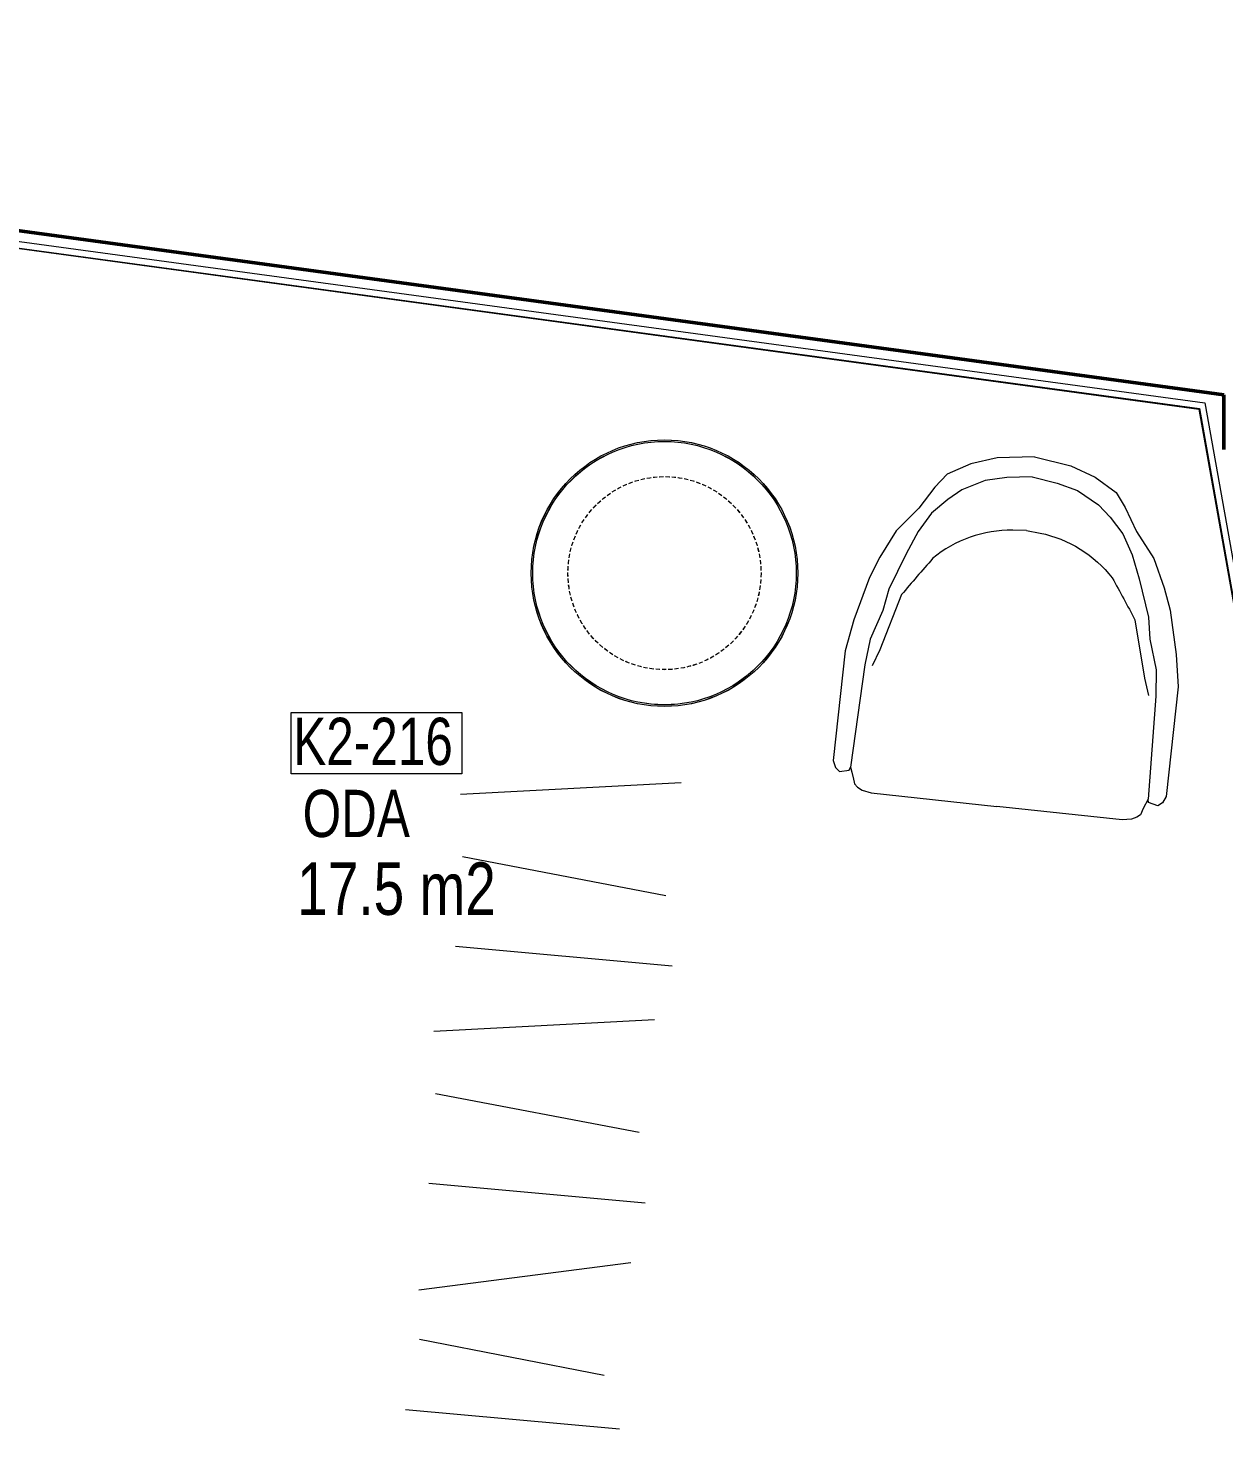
# Model space of a CAD drawing. Header units: millimetres. Extents: x 26282 to 30760, y 1404 to 4574.
# Drawn here: x 30044.4 to 30272.3, y 3805.2 to 4072.2 of the extents above; entities that cross this region are included whole.
import ezdxf

# ---------------------------------------------------------------- set-up
doc = ezdxf.new("R2010")
doc.units = ezdxf.units.MM
doc.header["$LTSCALE"] = 0.25
doc.set_wipeout_variables(frame=1)
doc.linetypes.add('HIDDEN2', pattern=[4.7625, 3.175, -1.5875])
for name, color, linetype, lineweight in [('AB-DUV', 4, 'Continuous', 50), ('AB-TEF', 34, 'Continuous', 20), ('BRONZE (3RDF)', 30, 'Continuous', 15), ('FURNITURE (3RDF)', 43, 'Continuous', 20), ('ID-ALCIPAN', 124, 'Continuous', 20), ('TEXT-GNRL (3RDF)', 254, 'Continuous', 15), ('WALLPAPER (3RDF)', 63, 'Continuous', 13), ('WOOD (3RDF)', 45, 'Continuous', 15)]:
    doc.layers.add(name, color=color, linetype=linetype, lineweight=lineweight)
doc.styles.add('M-IKI-50', font='arial.ttf', dxfattribs={"width": 0.75, "height": 10})
doc.styles.add('M-UC-50', font='arial.ttf', dxfattribs={"width": 0.75, "height": 15})

# ---------------------------------------------------------------- blocks, each defined once
blk = doc.blocks.new('SEHPA-01')
at = {"layer": 'BRONZE (3RDF)'}
for radius in [25.4, 25.1]:
    blk.add_circle((19.97, 19.83), radius, dxfattribs=at)
at = {"layer": 'WOOD (3RDF)', "linetype": 'HIDDEN2'}
blk.add_circle((19.97, 19.83), 18.4, dxfattribs=at)
blk = doc.blocks.new('ODA-KOLTUK-01')
blk.add_wipeout([(31.91, 67), (38.95, 66.05), (43.81, 64.37), (48.11, 61.95), (50.14, 59.25), (52.78, 54.95), (56.6, 50.19), (59.13, 44.86), (60.71, 40.76), (62.77, 32.45), (63.8, 26.38), (63.81, 5.37), (63.23, 4.1), (62.41, 3.39), (60.59, 3.86), (60.42, 4.45), (59.31, 1.35), (58.66, 0.82), (57.72, 0.35), (55.97, 0), (7.85, 0), (6.09, 0.35), (5.15, 0.82), (4.51, 1.35), (3.39, 4.45), (3.22, 3.86), (1.4, 3.39), (0.58, 4.1), (0, 5.37), (0.01, 26.38), (1.04, 32.45), (3.1, 40.76), (4.68, 44.86), (7.21, 50.19), (11.04, 54.95), (13.68, 59.25), (15.71, 61.95), (20, 64.37), (24.86, 66.05)])
at = {"ltscale": 50}
for points in [[(31.91, 67), (24.86, 66.05), (20, 64.37), (15.71, 61.95), (13.68, 59.25), (11.04, 54.95), (7.21, 50.19), (4.68, 44.86), (3.1, 40.76), (1.04, 32.45), (0.01, 26.38), (0, 5.37), (0.58, 4.1), (1.4, 3.39), (3.22, 3.86), (3.39, 4.45), (4.1, 2.58), (4.51, 1.35), (5.15, 0.82), (6.09, 0.35), (7.85, 0), (31.91, 0)], [(31.91, 67), (38.95, 66.05), (43.81, 64.37), (48.11, 61.95), (50.14, 59.25), (52.78, 54.95), (56.6, 50.19), (59.13, 44.86), (60.71, 40.76), (62.77, 32.45), (63.8, 26.38), (63.81, 5.37), (63.23, 4.1), (62.41, 3.39), (60.59, 3.86), (60.42, 4.45), (59.72, 2.58), (59.31, 1.35), (58.66, 0.82), (57.72, 0.35), (55.97, 0), (31.91, 0)], [(31.91, 63.19), (27.09, 62.5), (23.07, 61.5), (18.82, 59.26), (16.34, 57.13), (13.56, 54.24), (11.38, 50.47), (9.61, 46.04), (7.01, 38.99), (6.3, 34.8), (4.53, 29.14), (3.99, 24.12), (3.39, 4.45)], [(31.91, 63.19), (36.72, 62.5), (40.74, 61.5), (44.99, 59.26), (47.47, 57.13), (50.25, 54.24), (52.43, 50.47), (54.2, 46.04), (56.81, 38.99), (57.51, 34.8), (59.29, 29.14), (59.82, 24.12), (60.42, 4.45)]]:
    blk.add_lwpolyline(points, dxfattribs=at)
for points in [[(31.91, 52.91), (29.3, 52.68, 0.178974), (14.69, 45.65, 0.007081), (9.55, 38.19), (6.53, 27.31), (5.41, 24.12)], [(31.91, 52.91), (34.51, 52.68, -0.178974), (49.12, 45.65, -0.007081), (54.27, 38.19), (57.28, 27.31), (58.4, 24.12)]]:
    blk.add_lwpolyline(points, format="xyb", dxfattribs=at)
blk = doc.blocks.new('A$C187D15ED')
at = {"layer": 'AB-DUV'}
for p, q in [((10141.5, 3873.56), (10701.83, 3797.3)), ((10701.83, 3797.3), (10701.87, 3786.85))]:
    blk.add_line(p, q, dxfattribs=at)
at = {"layer": 'ID-ALCIPAN', "ltscale": 0.25}
for p, q in [((10300.47, 3849.91), (10698.25, 3795.77)), ((10301.58, 3848.5), (10697.18, 3794.65))]:
    blk.add_line(p, q, dxfattribs=at)
at = {"layer": 'TEXT-GNRL (3RDF)', "linetype": 'Continuous'}
blk.add_lwpolyline([(10524.11, 3736.75), (10556.64, 3736.75), (10556.64, 3725.02), (10524.11, 3725.02)], close=True, dxfattribs=at)
at = {"layer": 'WALLPAPER (3RDF)'}
blk.add_line((10304.79, 3847.96, 0), (10697.09, 3794.57), dxfattribs=at)
at = {"layer": 'FURNITURE (3RDF)', "xscale": -1, "rotation": 353.843192667225}
blk.add_blockref('ODA-KOLTUK-01', (10690.29, 3715.4, -635.71), dxfattribs=at)
at = {"layer": 'TEXT-GNRL (3RDF)', "linetype": 'Continuous', "width": 0.75}
for s, height, style, p in [('K2-216', 9, 'M-UC-50', (10524.52, 3726.72)), ('ODA', 9, 'M-UC-50', (10526.31, 3712.99)), ('17.5 m2', 10, 'M-IKI-50', (10525.27, 3698.15))]:
    blk.add_text(s, height=height, dxfattribs=dict(at, style=style)).set_placement(p)
at = {"layer": 'ID-ALCIPAN', "ltscale": 0.25}
for p, q in [((10697.18, 3794.65), (10717.08, 3682.55)), ((10698.25, 3795.77), (10718.31, 3682.77))]:
    blk.add_line(p, q, dxfattribs=at)
at = {"layer": 'WALLPAPER (3RDF)'}
blk.add_line((10697.09, 3794.57), (10716.98, 3682.53), dxfattribs=at)
at = {"layer": 'FURNITURE (3RDF)', "rotation": 282.7279961790254}
blk.add_blockref('SEHPA-01', (10571.51, 3778.4, 0), dxfattribs=at)

msp = doc.modelspace()

# ---------------------------------------------------------------- block references
at = {"layer": 'AB-DUV', "ltscale": 100}
msp.add_blockref('A$C187D15ED', (19570.424, 205.028, 5.126), dxfattribs=at)

# ---------------------------------------------------------------- next in the draw order: linework, layer by layer
at = {"layer": 'AB-TEF'}
for p, q in [((30126.828, 3926.185), (30168.891, 3928.388)), ((30127.195, 3914.305), (30165.961, 3906.898)), ((30125.878, 3897.222), (30167.153, 3893.454)), ((30121.699, 3881.032), (30163.762, 3883.236)), ((30122.066, 3869.153), (30160.832, 3861.746)), ((30120.749, 3852.07), (30162.025, 3848.301)), ((30118.889, 3831.69), (30159.294, 3836.946)), ((30154.183, 3815.413), (30118.995, 3822.252)), ((30116.329, 3808.917), (30157.125, 3805.192))]:
    msp.add_line(p, q, dxfattribs=at)
at = {"layer": 'BRONZE (3RDF)'}
for radius in [25.4, 25.1]:
    msp.add_circle((30165.682, 3968.312, 5.126), radius, dxfattribs=at)
at = {"layer": 'WOOD (3RDF)', "linetype": 'HIDDEN2'}
msp.add_circle((30165.682, 3968.312, 5.126), 18.4, dxfattribs=at)

# ---------------------------------------------------------------- next in the draw order: wipeouts: each hides what was drawn before it
msp.add_wipeout([(30236.18, 3990.466), (30229.074, 3990.28), (30224.064, 3989.13), (30219.532, 3987.178), (30217.224, 3984.712), (30214.138, 3980.719), (30209.82, 3976.397), (30206.742, 3971.378), (30204.723, 3967.465), (30201.789, 3959.426), (30200.117, 3953.504), (30197.848, 3932.611), (30198.291, 3931.285), (30199.031, 3930.499), (30200.886, 3930.77), (30201.124, 3931.333), (30201.897, 3928.129), (30202.481, 3927.537), (30203.363, 3926.971), (30205.073, 3926.433), (30252.916, 3921.272), (30254.701, 3921.433), (30255.683, 3921.798), (30256.38, 3922.252), (30257.82, 3925.217), (30257.931, 3924.616), (30259.687, 3923.956), (30260.577, 3924.567), (30261.292, 3925.767), (30263.531, 3946.663), (30263.161, 3952.806), (30262.008, 3961.285), (30260.87, 3965.539), (30258.934, 3971.099), (30255.637, 3976.243), (30253.473, 3980.801), (30251.744, 3983.704), (30247.733, 3986.577), (30243.084, 3988.768)]).translate(0, 0, -630.582).dxf.layer = 'FURNITURE (3RDF)'

# ---------------------------------------------------------------- next in the draw order: linework, layer by layer
at = {"layer": 'FURNITURE (3RDF)', "ltscale": 50, "elevation": -630.582}
for points in [[(30236.18, 3990.466), (30229.074, 3990.28), (30224.064, 3989.13), (30219.532, 3987.178), (30217.224, 3984.712), (30214.138, 3980.719), (30209.82, 3976.397), (30206.742, 3971.378), (30204.723, 3967.465), (30201.789, 3959.426), (30200.117, 3953.504), (30197.848, 3932.611), (30198.291, 3931.285), (30199.031, 3930.499), (30200.886, 3930.77), (30201.124, 3931.333), (30201.622, 3929.395), (30201.897, 3928.129), (30202.481, 3927.537), (30203.363, 3926.971), (30205.073, 3926.433), (30228.995, 3923.852)], [(30236.18, 3990.466), (30243.084, 3988.768), (30247.733, 3986.577), (30251.744, 3983.704), (30253.473, 3980.801), (30255.637, 3976.243), (30258.934, 3971.099), (30260.87, 3965.539), (30262.008, 3961.285), (30263.161, 3952.806), (30263.531, 3946.663), (30261.292, 3925.767), (30260.577, 3924.567), (30259.687, 3923.956), (30257.931, 3924.616), (30257.82, 3925.217), (30256.92, 3923.43), (30256.38, 3922.252), (30255.683, 3921.798), (30254.701, 3921.433), (30252.916, 3921.272), (30228.995, 3923.852)], [(30235.772, 3986.68), (30230.908, 3986.513), (30226.808, 3985.947), (30222.34, 3984.173), (30219.646, 3982.327), (30216.576, 3979.749), (30213.999, 3976.229), (30211.763, 3972.018), (30208.42, 3965.291), (30207.266, 3961.201), (30204.897, 3955.758), (30203.831, 3950.828), (30201.124, 3931.333)], [(30235.772, 3986.68), (30240.488, 3985.48), (30244.373, 3984.052), (30248.36, 3981.366), (30250.598, 3978.988), (30253.048, 3975.815), (30254.815, 3971.826), (30256.102, 3967.235), (30257.933, 3959.95), (30258.188, 3955.708), (30259.342, 3949.885), (30259.332, 3944.841), (30257.82, 3925.217)]]:
    msp.add_lwpolyline(points, dxfattribs=at)
for points in [[(30234.669, 3976.457), (30232.053, 3976.508, 0.1789736), (30216.777, 3971.083, 0.007081), (30210.86, 3964.215), (30206.695, 3953.728), (30205.235, 3950.676)], [(30234.669, 3976.457), (30237.235, 3975.949, -0.1789736), (30251.004, 3967.391, -0.007081), (30255.32, 3959.419), (30257.152, 3948.285), (30257.927, 3944.992)]]:
    msp.add_lwpolyline(points, format="xyb", dxfattribs=at)

doc.saveas('drawing.dxf')
